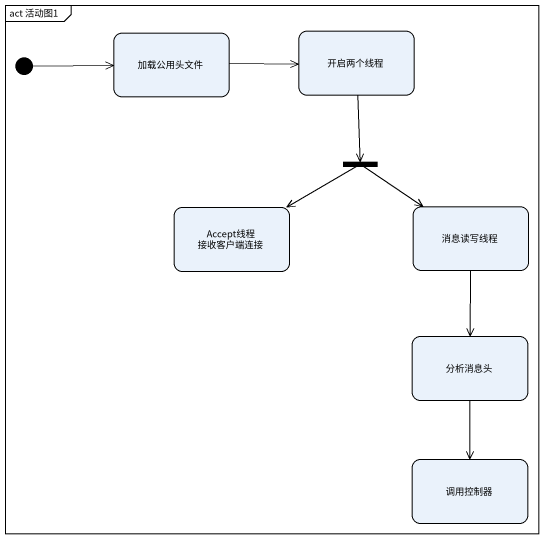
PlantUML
@startuml
mainframe act 活动图1
hide empty description
state 加载公用头文件
state 开启两个线程
state fork1 <<fork>>
state "Accept线程 接收客户端连接" as Accept线程_接收客户端连接
state 消息读写线程
state 分析消息头
state 调用控制器
[*] -right-> 加载公用头文件
加载公用头文件 -right-> 开启两个线程
开启两个线程 --> fork1
fork1 -left-> Accept线程_接收客户端连接
fork1 --> 消息读写线程
消息读写线程 --> 分析消息头
分析消息头 --> 调用控制器
@enduml
